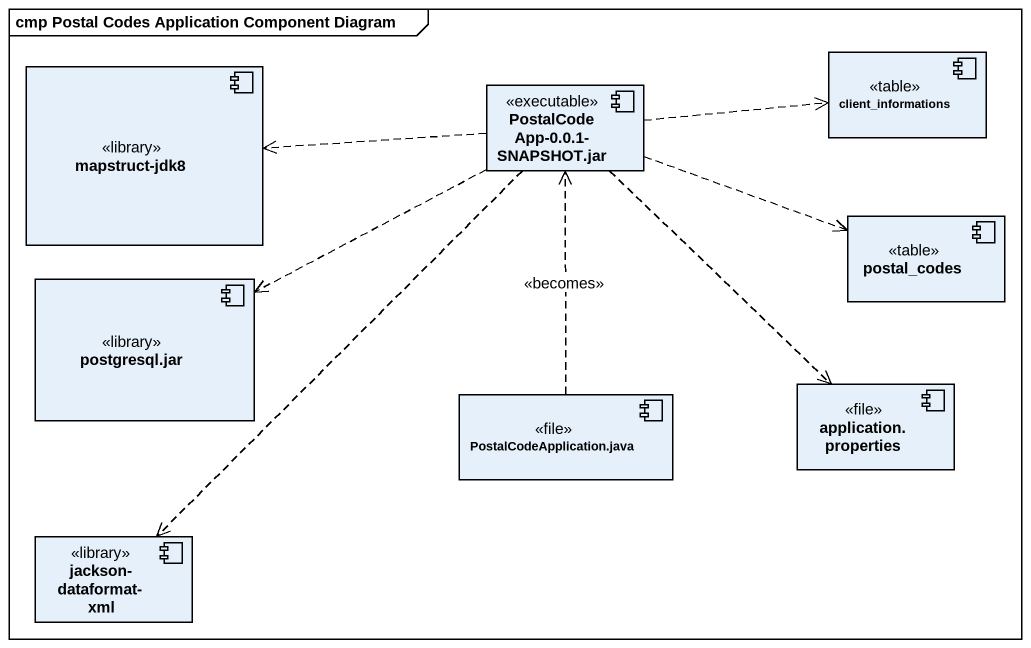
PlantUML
@startuml
mainframe cmp Postal Codes Application Component Diagram
component "mapstruct-jdk8" as mapstruct_jdk8 <<library>>
component "PostalCodeApp-0.0.1-SNAPSHOT.jar" as PostalCodeApp_0_0_1 <<executable>>
component client_informations <<table>>
component postal_codes <<table>>
component "postgresql.jar" as postgresql_jar <<library>>
component "PostalCodeApplication.java" as PostalCodeApplication_java <<file>>
component "application.properties" as application_properties <<file>>
component "jackson-dataformat-xml" as jackson_dataformat_xml <<library>>
PostalCodeApp_0_0_1 .left.> mapstruct_jdk8
PostalCodeApp_0_0_1 .right.> client_informations
PostalCodeApp_0_0_1 .right.> postal_codes
PostalCodeApp_0_0_1 .left.> postgresql_jar
PostalCodeApp_0_0_1 ..> application_properties
PostalCodeApp_0_0_1 ..> jackson_dataformat_xml
PostalCodeApplication_java .up.> PostalCodeApp_0_0_1 : <<becomes>>
@enduml
